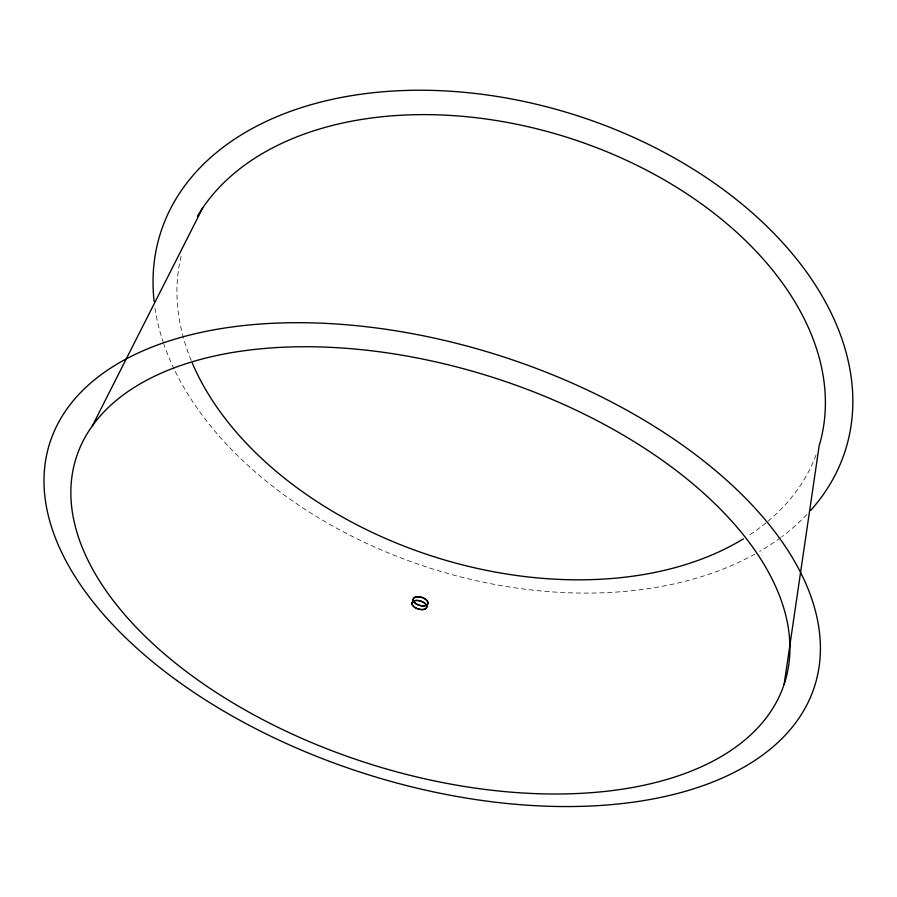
<?xml version="1.0" encoding="UTF-8"?>
<svg xmlns="http://www.w3.org/2000/svg" width="897" height="897" viewBox="0 0 897 897"><rect width="100%" height="100%" fill="white"/><g stroke="black" fill="none" stroke-linecap="round" stroke-linejoin="round"><path stroke-width="0.67" stroke-dasharray="4.49 3.36" d="M806.885 514.508A359.248 237.896 17.6 0 1 781.769 536.787M780.637 537.628A359.248 237.896 17.6 0 1 759.658 551.42M754.926 554.111A359.248 237.896 17.6 0 1 174.736 370.371M174.119 369.093A359.248 237.896 17.6 0 1 163.927 344.336M163.478 343.013A359.248 237.896 17.6 0 1 154.811 306.931M816.102 454.835A332.91 219.989 17.6 0 1 767.182 521.908M766.094 522.794A332.91 219.989 17.6 0 1 747.896 536.014M191.196 360.415A332.91 219.989 17.6 0 1 181.979 252.909"/><path stroke-width="1.35" d="M784.135 684.355A371.672 202.845 17.6 0 0 309.173 346.747A371.672 202.845 17.6 0 0 197.845 680.004A371.672 202.845 17.6 0 0 784.135 684.355L819.174 445.697A332.91 219.989 17.6 0 0 589.834 145.123A332.91 219.989 17.6 0 0 197.475 216.143M92.425 425.727L202.767 207.801M154.116 301.358A359.248 237.896 17.6 0 1 575.482 115.108A359.248 237.896 17.6 0 1 810.608 510.483M743.411 538.828A332.91 219.989 17.6 0 1 433.856 556.667A332.91 219.989 17.6 0 1 192.272 362.993M414.571 607.247A7.748 4.16 17.6 0 0 426.77 607.392A7.748 4.16 17.6 0 0 416.836 600.407A7.748 4.16 17.6 0 0 414.571 607.247M415.737 603.569A7.737 4.171 17.6 0 0 427.925 603.703A7.737 4.171 17.6 0 0 418.013 596.718A7.737 4.171 17.6 0 0 415.737 603.569M415.793 603.546A7.647 4.115 17.6 0 0 427.847 603.67A7.647 4.115 17.6 0 0 418.047 596.774A7.647 4.115 17.6 0 0 415.793 603.546M414.627 607.224A7.658 4.115 17.6 0 0 426.68 607.359A7.658 4.115 17.6 0 0 416.87 600.463A7.658 4.115 17.6 0 0 414.627 607.224M176.799 680.464A401.273 219.586 17.6 0 0 813.097 690.645A401.273 219.586 17.6 0 0 306.718 322.763A401.273 219.586 17.6 0 0 176.799 680.464"/></g></svg>
